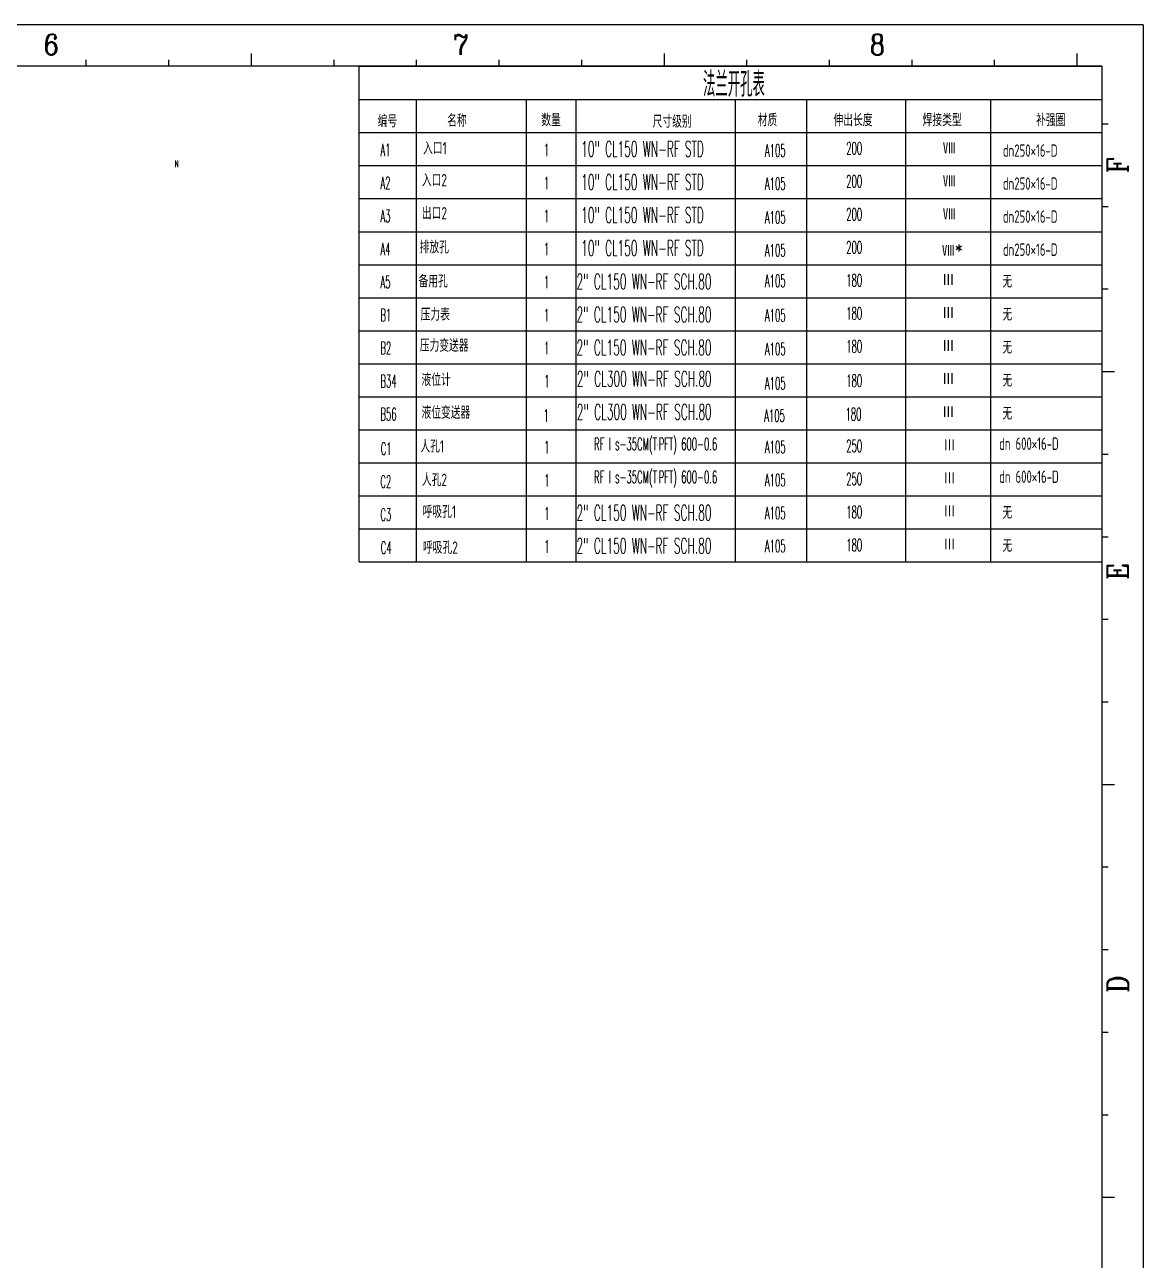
# Model space of a CAD drawing. Header units: inches. Extents: x 8294 to 197443, y -58940 to 12235.
# Drawn here: x 189315 to 197443, y -50098 to -41120 of the extents above; entities that cross this region are included whole.
import ezdxf
from ezdxf.enums import TextEntityAlignment as Align

# ---------------------------------------------------------------- set-up
doc = ezdxf.new("R2010")
doc.units = ezdxf.units.IN
doc.header["$LTSCALE"] = 300
for name, color, linetype in [('2细线层', 4, 'Continuous'), ('7标注层', 4, 'Continuous'), ('DATA', 4, 'Continuous'), ('图框层', 7, 'Continuous')]:
    doc.layers.add(name, color=color, linetype=linetype)
doc.styles.add('cooec', font='romans.shx', dxfattribs={"width": 0.5, "bigfont": 'hztxt.shx'})
doc.styles.add('JEREH', font='isocp.shx', dxfattribs={"width": 0.7, "bigfont": 'hzfs.shx'})
doc.styles.add('ROMANC', font='romanc.shx', dxfattribs={"width": 0.75})
doc.styles.get("Standard").update_dxf_attribs({"font": 'isocp.shx', "width": 0.707, "bigfont": 'hztxt.shx'})
doc.styles.add('残雪', font='romans.shx', dxfattribs={"width": 0.5, "bigfont": 'hztxt.shx'})

# ---------------------------------------------------------------- blocks, each defined once
blk = doc.blocks.new('PC_PAPER_BLOCK')
at = {"layer": '2细线层'}
for p, q in [((816, 584), (-25, 584)), ((816, 584), (816, -10)), ((560, 574), (560, 575.5)), ((580, 574), (580, 575.5)), ((600, 574), (600, 577)), ((620, 574), (620, 575.5)), ((640, 574), (640, 575.5)), ((660, 574), (660, 575.5)), ((680, 574), (680, 575.5)), ((700, 574), (700, 577)), ((720, 574), (720, 575.5)), ((740, 574), (740, 575.5)), ((760, 574), (760, 575.5)), ((780, 574), (780, 575.5)), ((800, 574), (800, 577)), ((806, 560), (807.5, 560)), ((806, 540), (807.5, 540)), ((806, 520), (807.5, 520)), ((806, 500), (809, 500)), ((806, 480), (807.5, 480)), ((806, 460), (807.5, 460)), ((806, 440), (807.5, 440)), ((806, 420), (807.5, 420)), ((806, 400), (809, 400)), ((806, 380), (807.5, 380)), ((806, 360), (807.5, 360)), ((806, 340), (807.5, 340)), ((806, 320), (807.5, 320)), ((806, 300), (809, 300))]:
    blk.add_line(p, q, dxfattribs=at)
at = {"layer": '图框层'}
for q in [(0, 574), (806, 0)]:
    blk.add_line((806, 574), q, dxfattribs=at)
at = {"layer": '2细线层', "style": 'ROMANC', "width": 0.9}
for s, p in [('6', (549.58, 576.67)), ('7', (648.79, 576.67)), ('8', (749.68, 576.67))]:
    blk.add_text(s, height=5, dxfattribs=at).set_placement(p)
for s, p in [('F', (812.36, 548.05)), ('E', (812.36, 449.54)), ('D', (812.36, 349.56))]:
    blk.add_text(s, height=5, rotation=90, dxfattribs=at).set_placement(p)

msp = doc.modelspace()

# ---------------------------------------------------------------- linework, layer by layer
at = {"layer": '2细线层', "ltscale": 80}
for p, q in [((191744.3, -41904.2), (197142.5, -41904.2)), ((191744.3, -42144.2), (197142.5, -42144.2)), ((191744.3, -42384.2), (197142.5, -42384.2)), ((191744.3, -42624.2), (197142.5, -42624.2)), ((191744.3, -42864.2), (197142.5, -42864.2)), ((191744.3, -43104.2), (197142.5, -43104.2)), ((191744.3, -43344.2), (197142.5, -43344.2)), ((191744.3, -43584.2), (197142.5, -43584.2))]:
    msp.add_line(p, q, dxfattribs=at)
at = {"layer": '7标注层'}
msp.add_line((191742.5, -41420.5), (191742.5, -45024.2, 0), dxfattribs=at)
at = {"layer": 'DATA'}
for p, q in [((191742.5, -41420.5), (197142.5, -41420.5)), ((192159.9, -41664.5, 0), (192159.9, -45024.2, 0)), ((191744.3, -43824.2), (197142.5, -43824.2)), ((191744.3, -44064.2), (197142.5, -44064.2)), ((191742.5, -44304.2), (197142.5, -44304.2)), ((191744.3, -44304.2), (197142.5, -44304.2)), ((191744.3, -44544.2, 0), (197142.5, -44544.2, 0)), ((191744.3, -44784.2, 0), (197142.5, -44784.2, 0)), ((191744.3, -45024.2, 0), (197142.5, -45024.2, 0))]:
    msp.add_line(p, q, dxfattribs=at)
at = {"layer": 'DATA', "ltscale": 10}
for p, q in [((191744.3, -41664.5), (197142.5, -41664.5)), ((192959.5, -41664.5, 0), (192959.5, -45024.2, 0)), ((193319.5, -41664.5, 0), (193319.5, -45024.2, 0)), ((194477.9, -41664.5, 0), (194477.9, -45024.2, 0)), ((194995.4, -41664.5, 0), (194995.4, -45024.2, 0)), ((195715.4, -41664.5, 0), (195715.4, -45024.2, 0)), ((196333.2, -41664.5, 0), (196333.2, -45024.2, 0))]:
    msp.add_line(p, q, dxfattribs=at)

# ---------------------------------------------------------------- block references
at = {"layer": '图框层', "color": 0, "xscale": 30, "yscale": 30, "zscale": 30}
msp.add_blockref('PC_PAPER_BLOCK', (172962.5, -58640.5), dxfattribs=at)

# ---------------------------------------------------------------- texts
at = {"layer": '2细线层', "linetype": 'Continuous', "style": 'cooec', "width": 0.5}
msp.add_text('法兰开孔表', height=180, dxfattribs=at).set_placement((194468.2, -41544.5), align=Align.MIDDLE)
at = {"layer": '2细线层', "ltscale": 80, "width": 0.5}
for s, height, style, p in [('A1', 90, 'cooec', (191899.6, -42075.3)), ('1', 90, 'cooec', (193087.7, -42075.3)), (' 10" CL150 WN-RF STD', 112.5, 'cooec', (193319.5, -42079.6)), ('A105', 90, 'cooec', (194693.1, -42079.3)), ('200', 90, 'cooec', (195284.2, -42063.1)), ('N', 48, '残雪', (190405.7, -42154.7, 0)), ('A2', 90, 'cooec', (191899.6, -42315.3)), ('1', 90, 'cooec', (193087.7, -42315.3)), (' 10" CL150 WN-RF STD', 112.5, 'cooec', (193319.5, -42319.6, 0)), ('A105', 90, 'cooec', (194693.1, -42320.5)), ('200', 90, 'cooec', (195284.2, -42303.1)), (' 10" CL150 WN-RF STD', 112.5, 'cooec', (193319.5, -42559.6, 0)), ('200', 90, 'cooec', (195284.2, -42543.1)), ('A3', 90, 'cooec', (191899.6, -42555.3)), ('1', 90, 'cooec', (193087.7, -42555.3)), ('A105', 90, 'cooec', (194693.1, -42565.4)), ('A4', 90, 'cooec', (191899.6, -42795.3)), ('1', 90, 'cooec', (193087.7, -42795.3)), (' 10" CL150 WN-RF STD', 112.5, 'cooec', (193319.5, -42799.6, 0)), ('A105', 90, 'cooec', (194693.1, -42805)), ('200', 90, 'cooec', (195284.2, -42783.1)), ('A5', 90, 'cooec', (191899.6, -43035.3)), ('1', 90, 'cooec', (193087.7, -43035.3)), (' 2" CL150 WN-RF SCH.80', 112.5, 'cooec', (193286.9, -43042.7)), ('A105', 90, 'cooec', (194693.1, -43026.6)), ('180', 90, 'cooec', (195284.2, -43023.1)), (' 2" CL150 WN-RF SCH.80', 112.5, 'cooec', (193286.9, -43282.7)), ('180', 90, 'cooec', (195284.2, -43263.1)), ('B1', 90, 'cooec', (191899.6, -43275.3)), ('1', 90, 'cooec', (193087.7, -43275.3)), ('A105', 90, 'cooec', (194693.1, -43278)), ('B2', 90, 'cooec', (191899.6, -43515.3)), ('1', 90, 'cooec', (193087.7, -43515.3)), (' 2" CL150 WN-RF SCH.80', 112.5, 'cooec', (193286.9, -43522.7)), ('A105', 90, 'cooec', (194693.1, -43521.9)), ('180', 90, 'cooec', (195284.2, -43503.1)), ('B34', 90, 'cooec', (191899.6, -43755.3)), ('1', 90, 'cooec', (193089.5, -43756.8)), (' 2" CL300 WN-RF SCH.80', 112.5, 'cooec', (193288.8, -43750.4, 0)), ('A105', 90, 'cooec', (194693.1, -43771.4)), ('180', 90, 'cooec', (195284.2, -43752.5)), (' 2" CL300 WN-RF SCH.80', 112.5, 'cooec', (193288.8, -43990.4, 0)), ('B56', 90, 'cooec', (191899.6, -43995.3)), ('1', 90, 'cooec', (193084.4, -44005.7)), ('A105', 90, 'cooec', (194688, -44006.3)), ('180', 90, 'cooec', (195279, -43995.1)), ('C1', 90, 'cooec', (191901.7, -44245.7, 0)), ('1', 90, 'cooec', (193089.5, -44236.8)), ('A105', 90, 'cooec', (194693.1, -44234.1)), ('250', 90, 'cooec', (195284.2, -44226.2)), ('C2', 90, 'cooec', (191899.6, -44484.7, 0)), ('1', 90, 'cooec', (193089.5, -44476.8, 0)), ('A105', 90, 'cooec', (194693.1, -44474.1, 0)), ('250', 90, 'cooec', (195284.2, -44466.2)), (' 2" CL150 WN-RF SCH.80', 112.5, 'cooec', (193286.9, -44722.7, 0)), ('180', 90, 'cooec', (195284.2, -44706.2, 0)), ('C3', 90, 'cooec', (191899.6, -44724.7, 0)), ('1', 90, 'cooec', (193089.5, -44716.8, 0)), ('A105', 90, 'cooec', (194693.1, -44714.1, 0)), ('C4', 90, 'cooec', (191901.9, -44965.7, 0)), ('1', 90, 'cooec', (193089.5, -44956.8, 0)), (' 2" CL150 WN-RF SCH.80', 112.5, 'cooec', (193286.9, -44962.7, 0)), ('A105', 90, 'cooec', (194693.1, -44954.1, 0)), ('180', 90, 'cooec', (195284.2, -44946.2, 0))]:
    msp.add_text(s, height=height, dxfattribs=dict(at, style=style)).set_placement(p)
at = {"layer": '2细线层', "ltscale": 80, "style": 'cooec'}
for s, p in [('Ⅷ', (195987.9, -42063.1, 0)), ('Ⅷ', (195987.9, -42303.1, 0)), ('Ⅷ', (195987.9, -42543.1, 0)), ('Ⅷ*', (195981.3, -42807.7)), ('Ⅲ', (195981.1, -43019.9, 0)), ('Ⅲ', (195981.1, -43259.9, 0)), ('Ⅲ', (195981.1, -43499.9, 0)), ('Ⅲ', (195981.1, -43739.9, 0)), ('Ⅲ', (195981.1, -43979.9, 0)), ('Ⅲ', (195989.6, -44221.5)), ('Ⅲ', (195989.6, -44461.5, 0)), ('Ⅲ', (195989.6, -44701.5, 0)), ('Ⅲ', (195989.6, -44941.5, 0))]:
    msp.add_text(s, height=90, dxfattribs=at).set_placement(p)
at = {"layer": '2细线层', "color": 4, "ltscale": 80, "style": 'JEREH', "width": 0.7}
for s, p in [('dn250×16-D', (196422.5, -42079.9, 0)), ('dn250×16-D', (196422.5, -42319.9, 0)), ('dn250×16-D', (196422.5, -42559.9, 0)), ('dn250×16-D', (196422.5, -42799.9, 0)), ('无', (196420.4, -43030.7, 0)), ('无', (196420.4, -43270.7, 0)), ('无', (196420.4, -43510.7, 0)), ('无', (196420.4, -43750.7, 0)), ('无', (196420.4, -43990.7, 0)), ('dn 600×16-D', (196395.3, -44209.7, 0)), ('dn 600×16-D', (196395.3, -44449.7, 0)), ('无', (196420.4, -44710.7, 0)), ('无', (196420.4, -44950.7, 0))]:
    msp.add_text(s, height=90, dxfattribs=at).set_placement(p)
at = {"layer": '2细线层', "ltscale": 80, "style": 'cooec', "width": 0.5}
for p in [(193899.4, -44173.6, 0), (193899.4, -44413.6, 0)]:
    msp.add_text('RF I s-35CM(T·PFT) 600-0.6', height=90, dxfattribs=at).set_placement(p, align=Align.MIDDLE)
at = {"layer": 'DATA', "width": 0.75}
for s, p in [('编号', (191951, -41815.7)), ('名称', (192455.5, -41812.7)), ('数量', (193139.6, -41808.6)), ('尺寸级别', (194019.1, -41819.6)), ('材质', (194712.5, -41808.6)), ('伸出长度', (195333.1, -41808.6)), ('焊接类型', (195981.1, -41808.6)), ('补强圈', (196769.8, -41808.6))]:
    msp.add_text(s, height=90, dxfattribs=at).set_placement(p, align=Align.MIDDLE)
for s, p in [('入口1', (192209.4, -42062.8)), ('入口2', (192200.5, -42295.7)), ('出口2', (192200.5, -42535.7, 0)), ('排放孔', (192184.5, -42781.7, 0)), ('备用孔', (192176.3, -43029.7)), ('压力表', (192191.5, -43271.5)), ('压力变送器', (192185.9, -43496.5)), ('液位计', (192198, -43746)), ('液位变送器', (192198, -43984)), ('人孔1', (192189.7, -44228.8, 0)), ('人孔2', (192200.9, -44472.7, 0)), ('呼吸孔1', (192206.2, -44704.1, 0)), ('呼吸孔2', (192208.4, -44964.8, 0))]:
    msp.add_text(s, height=90, dxfattribs=at).set_placement(p)

doc.saveas('drawing.dxf')
